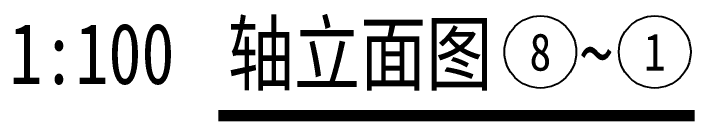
# Model space of a CAD drawing. Extents: x 39238 to 748440, y -374049 to 522939.
# Drawn here: x 360677 to 364976, y 186857 to 187527 of the extents above; entities that cross this region are included whole.
import ezdxf
from ezdxf.enums import TextEntityAlignment as Align

# ---------------------------------------------------------------- set-up
doc = ezdxf.new("R2010")
doc.units = 0
doc.header["$LTSCALE"] = 1000
doc.header["$MEASUREMENT"] = 0
doc.layers.add('DIM_SYMB', color=3, linetype='Continuous')
doc.layers.add('PUB_TEXT', color=7, linetype='Continuous')
doc.styles.add('-宋体', font='', dxfattribs={"width": 0.8})
doc.styles.get('-宋体').set_extended_font_data('SimSun')

msp = doc.modelspace()

# ---------------------------------------------------------------- linework, layer by layer
at = {"layer": 'DIM_SYMB', "color": 3, "const_width": 70}
msp.add_lwpolyline([(364941.1, 186891.6), (361957.5, 186891.6)], dxfattribs=at)
at = {"layer": 'PUB_TEXT', "color": 3}
for centre in [(363975, 187288.5), (364691.1, 187288.5)]:
    msp.add_circle(centre, 225, dxfattribs=at)

# ---------------------------------------------------------------- texts
at = {"layer": 'PUB_TEXT', "color": 3, "style": '-宋体', "width": 0.8}
for s, height, p in [('轴立面图', 379.75, (362017, 187088.5)), ('1:100', 379.75, (360650.4, 187088.5)), ('~', 379.7, (364221.7, 187088.5))]:
    msp.add_text(s, height=height, dxfattribs=at).set_placement(p)
at = {"layer": 'PUB_TEXT', "color": 3, "style": '-宋体'}
for s, height, width, p, p2 in [('8', 233, 0.822857, (363906.9, 187172), (364043.2, 187172)), ('1', 232.3, 0.83237, (364622.3, 187172.4), (364759.8, 187172.4))]:
    msp.add_text(s, height=height, dxfattribs=dict(at, width=width)).set_placement(p, p2, align=Align.FIT)

doc.saveas('drawing.dxf')
